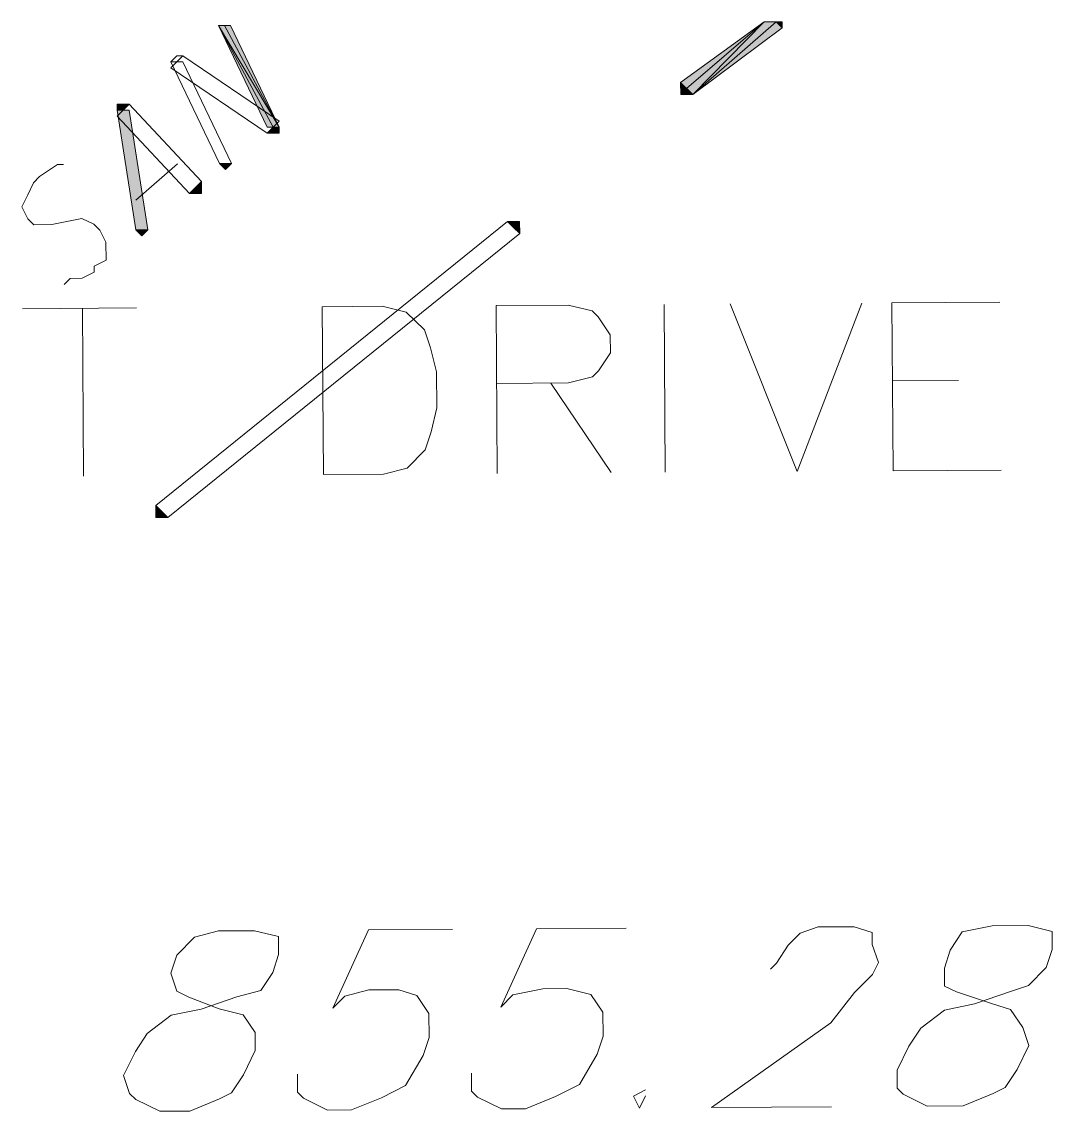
# Model space of a CAD drawing. Header units: inches. Extents: x -5728 to 15181, y 9834 to 15140.
# Drawn here: x 6480.4 to 6617.9, y 14847.9 to 14993.3 of the extents above; entities that cross this region are included whole.
import ezdxf

# ---------------------------------------------------------------- set-up
doc = ezdxf.new("R2010")
doc.units = ezdxf.units.IN
doc.header["$MEASUREMENT"] = 0
doc.linetypes.add('IMPORT-DASHEDX2 _4_', pattern=[0.1125, 0.075, -0.0375])
for name, color, linetype, lineweight in [('PDF_Geometry', 1, 'Continuous', 9), ('PDF_Solid Fills', 1, 'Continuous', 9), ('site plan converted for PDF_dwg', 1, 'Continuous', 9)]:
    doc.layers.add(name, color=color, linetype=linetype, lineweight=lineweight)

# ---------------------------------------------------------------- blocks, each defined once
blk = doc.blocks.new('site plan converted for PDF_dwg-1480341-SITE PLAN')
at = {"layer": 'PDF_Solid Fills'}
for points in [[(4403.32, 5100.2), (4404.12, 5100.2), (4396.92, 5113.8)], [(4404.12, 5100.2), (4404.92, 5100.2), (4396.92, 5113.8)], [(4404.92, 5100.2), (4397.72, 5113.8), (4396.92, 5113.8)], [(4404.92, 5100.2), (4398.52, 5113.8), (4397.72, 5113.8)], [(4459.32, 5105), (4469.72, 5113.8), (4458.52, 5105.8)], [(4460.12, 5104.2), (4469.72, 5113.8), (4459.32, 5105)], [(4460.12, 5104.2), (4471.32, 5113.8), (4469.72, 5113.8)], [(4460.12, 5104.2), (4472.12, 5113), (4471.32, 5113.8)], [(4472.12, 5113), (4471.32, 5113.8), (4472.12, 5113.8)], [(4458.52, 5104.2), (4458.52, 5105.8), (4460.12, 5104.2)], [(4383.32, 5102.6), (4383.32, 5103.4), (4384.92, 5103.4), (4384.12, 5102.6)], [(4385.72, 5086.6), (4387.32, 5086.6), (4384.92, 5102.6), (4383.32, 5102.6)], [(4403.32, 5099.4), (4404.92, 5099.4), (4404.92, 5100.2), (4404.12, 5100.2)], [(4392.92, 5091.4), (4394.52, 5093), (4394.52, 5091.4)], [(4436.92, 5085.8), (4435.32, 5087.4), (4436.92, 5087.4)], [(4388.12, 5048.2), (4388.12, 5049.8), (4389.72, 5048.2)]]:
    blk.add_hatch(color=147, dxfattribs=at).paths.add_polyline_path(points, flags=0)
at = {"layer": 'PDF_Solid Fills', "lineweight": 15}
for points in [[(4397.72, 5094.6), (4396.92, 5095.4), (4398.52, 5095.4)], [(4386.52, 5085.8), (4385.72, 5086.6), (4387.32, 5086.6)]]:
    blk.add_hatch(color=155, dxfattribs=at).paths.add_polyline_path(points, flags=0)
at = {"layer": 'PDF_Geometry', "color": 147}
for p, q in [((4469.72, 5113.8), (4458.52, 5105.8)), ((4472.12, 5113.8), (4472.12, 5113))]:
    blk.add_line(p, q, dxfattribs=at)
at = {"layer": 'PDF_Geometry', "color": 155, "lineweight": 15}
for p, q in [((4391.32, 5095.4), (4385.72, 5090.6)), ((4370.52, 5076.2), (4385.72, 5076.2)), ((4378.52, 5076.2), (4378.52, 5053.8)), ((4456.12, 5053.8), (4456.12, 5076.2)), ((4440.92, 5065.8), (4448.92, 5053.8)), ((4486.52, 5065.8), (4495.32, 5065.8))]:
    blk.add_line(p, q, dxfattribs=at)
at = {"layer": 'PDF_Geometry', "color": 147, "flags": 128}
for points in [[(4404.92, 5100.2), (4398.52, 5113.8), (4396.92, 5113.8), (4403.32, 5100.2), (4404.12, 5100.2), (4404.92, 5100.2), (4404.92, 5099.4), (4403.32, 5099.4)], [(4460.12, 5104.2), (4458.52, 5104.2), (4458.52, 5105.8), (4459.32, 5105), (4460.12, 5104.2), (4472.12, 5113), (4471.32, 5113.8)], [(4390.52, 5109), (4391.32, 5109.8), (4392.12, 5109.8)], [(4398.52, 5095.4), (4392.12, 5109), (4390.52, 5109), (4396.92, 5095.4), (4397.72, 5095.4), (4398.52, 5095.4), (4397.72, 5094.6), (4396.92, 5095.4)], [(4383.32, 5102.6), (4383.32, 5103.4), (4384.92, 5103.4), (4384.12, 5102.6), (4383.32, 5101.8), (4392.92, 5091.4), (4393.72, 5092.2), (4394.52, 5093), (4384.92, 5103.4)], [(4387.32, 5086.6), (4386.52, 5085.8), (4385.72, 5086.6), (4387.32, 5086.6), (4384.92, 5102.6), (4383.32, 5102.6), (4385.72, 5086.6)], [(4394.52, 5093), (4394.52, 5091.4), (4392.92, 5091.4)], [(4389.72, 5048.2), (4436.92, 5085.8), (4436.12, 5086.6), (4435.32, 5087.4), (4388.12, 5049.8), (4388.92, 5049), (4389.72, 5048.2), (4388.12, 5048.2), (4388.12, 5049.8)], [(4435.32, 5087.4), (4436.92, 5087.4), (4436.92, 5085.8)]]:
    blk.add_lwpolyline(points, dxfattribs=at)
blk.add_lwpolyline([(4391.32, 5109), (4390.52, 5108.2), (4403.32, 5099.4), (4404.12, 5100.2), (4404.92, 5101), (4392.12, 5109.8)], close=True, dxfattribs=at)
at = {"layer": 'PDF_Geometry', "color": 155, "lineweight": 15, "flags": 128}
for points in [[(4376.12, 5079.4), (4376.92, 5080.2), (4378.52, 5080.2), (4380.12, 5081), (4380.12, 5081.8), (4381.72, 5082.6), (4381.72, 5085), (4380.92, 5086.6), (4380.12, 5087.4), (4378.52, 5088.2), (4374.52, 5087.4), (4372.12, 5087.4), (4371.32, 5088.2), (4370.52, 5089.8), (4371.32, 5091.4), (4372.12, 5093), (4372.92, 5093.8), (4375.32, 5095.4), (4376.12, 5095.4)], [(4433.72, 5053.8), (4433.72, 5076.2), (4443.32, 5076.2), (4446.52, 5075.4), (4447.32, 5074.6), (4448.92, 5072.2), (4448.92, 5069.8), (4447.32, 5067.4), (4446.52, 5066.6), (4443.32, 5065.8), (4433.72, 5065.8)], [(4464.92, 5076.2), (4473.72, 5053.8), (4482.52, 5076.2)], [(4500.92, 5053.8), (4486.52, 5053.8), (4486.52, 5076.2), (4500.92, 5076.2)], [(4427.32, 4993), (4416.12, 4993), (4411.32, 4982.6), (4412.92, 4984.2), (4416.12, 4985), (4420.12, 4985), (4422.52, 4984.2), (4424.12, 4981.8), (4424.12, 4978.6), (4423.32, 4976.2), (4420.92, 4972.2), (4417.72, 4970.6), (4413.72, 4969), (4410.52, 4969), (4407.32, 4970.6), (4406.52, 4971.4), (4406.52, 4973.8)], [(4450.52, 4993), (4438.52, 4993), (4433.72, 4982.6), (4435.32, 4984.2), (4439.32, 4985), (4442.52, 4985), (4445.72, 4984.2), (4447.32, 4981.8), (4447.32, 4978.6), (4446.52, 4976.2), (4444.12, 4972.2), (4440.92, 4970.6), (4436.92, 4969), (4433.72, 4969), (4430.52, 4970.6), (4429.72, 4971.4), (4429.72, 4973.8)], [(4469.72, 4987.4), (4470.52, 4988.2), (4472.12, 4990.6), (4473.72, 4992.2), (4476.12, 4993), (4480.92, 4993), (4483.32, 4992.2), (4483.32, 4990.6), (4484.12, 4988.2), (4483.32, 4986.6), (4480.92, 4984.2), (4477.72, 4980.2), (4461.72, 4969), (4477.72, 4969)], [(4452.92, 4971.4), (4451.32, 4970.6), (4452.12, 4969), (4452.92, 4970.6)]]:
    blk.add_lwpolyline(points, dxfattribs=at)
for points in [[(4410.52, 5053.8), (4410.52, 5076.2), (4418.52, 5076.2), (4421.72, 5075.4), (4424.12, 5073), (4424.92, 5070.6), (4425.72, 5067.4), (4425.72, 5062.6), (4424.92, 5059.4), (4424.12, 5057), (4421.72, 5054.6), (4418.52, 5053.8)], [(4396.12, 4993), (4392.92, 4992.2), (4390.52, 4989.8), (4389.72, 4987.4), (4390.52, 4985), (4392.12, 4984.2), (4396.12, 4982.6), (4399.32, 4981.8), (4400.92, 4979.4), (4400.92, 4977), (4399.32, 4973.8), (4397.72, 4971.4), (4396.12, 4970.6), (4392.12, 4969), (4388.12, 4969), (4384.92, 4970.6), (4384.12, 4971.4), (4383.32, 4973.8), (4384.92, 4977), (4386.52, 4979.4), (4389.72, 4981.8), (4393.72, 4982.6), (4398.52, 4984.2), (4401.72, 4985), (4403.32, 4987.4), (4404.12, 4989.8), (4404.12, 4992.2), (4400.92, 4993)], [(4499.32, 4993), (4495.32, 4992.2), (4493.72, 4989.8), (4492.92, 4987.4), (4492.92, 4985), (4494.52, 4984.2), (4499.32, 4982.6), (4501.72, 4981.8), (4503.32, 4979.4), (4504.12, 4977), (4502.52, 4973.8), (4500.92, 4971.4), (4499.32, 4970.6), (4495.32, 4969), (4490.52, 4969), (4487.32, 4970.6), (4486.52, 4971.4), (4486.52, 4973.8), (4488.12, 4977), (4489.72, 4979.4), (4492.92, 4981.8), (4496.92, 4982.6), (4501.72, 4984.2), (4504.12, 4985), (4506.52, 4987.4), (4507.32, 4989.8), (4507.32, 4992.2), (4504.12, 4993)]]:
    blk.add_lwpolyline(points, close=True, dxfattribs=at)
at = {"layer": 'PDF_Solid Fills', "color": 147}
for p, q in [((4404.12, 5100.2), (4396.92, 5113.8)), ((4396.92, 5113.8), (4403.32, 5100.2)), ((4404.92, 5100.2), (4396.92, 5113.8)), ((4396.92, 5113.8), (4404.12, 5100.2)), ((4397.72, 5113.8), (4396.92, 5113.8)), ((4396.92, 5113.8), (4404.92, 5100.2)), ((4404.92, 5100.2), (4397.72, 5113.8)), ((4398.52, 5113.8), (4397.72, 5113.8)), ((4397.72, 5113.8), (4404.92, 5100.2)), ((4404.92, 5100.2), (4398.52, 5113.8)), ((4469.72, 5113.8), (4458.52, 5105.8)), ((4459.32, 5105), (4469.72, 5113.8)), ((4469.72, 5113.8), (4459.32, 5105)), ((4460.12, 5104.2), (4469.72, 5113.8)), ((4460.12, 5104.2), (4471.32, 5113.8)), ((4469.72, 5113.8), (4460.12, 5104.2)), ((4471.32, 5113.8), (4460.12, 5104.2)), ((4471.32, 5113.8), (4469.72, 5113.8)), ((4472.12, 5113), (4471.32, 5113.8)), ((4472.12, 5113), (4471.32, 5113.8)), ((4471.32, 5113.8), (4472.12, 5113.8)), ((4472.12, 5113.8), (4472.12, 5113)), ((4460.12, 5104.2), (4472.12, 5113)), ((4458.52, 5104.2), (4458.52, 5105.8)), ((4458.52, 5105.8), (4460.12, 5104.2)), ((4458.52, 5105.8), (4459.32, 5105)), ((4459.32, 5105), (4460.12, 5104.2)), ((4460.12, 5104.2), (4458.52, 5104.2)), ((4383.32, 5102.6), (4383.32, 5103.4)), ((4383.32, 5103.4), (4384.92, 5103.4)), ((4384.92, 5102.6), (4383.32, 5102.6)), ((4383.32, 5102.6), (4385.72, 5086.6)), ((4384.12, 5102.6), (4383.32, 5102.6)), ((4384.92, 5103.4), (4384.12, 5102.6)), ((4387.32, 5086.6), (4384.92, 5102.6)), ((4404.12, 5100.2), (4403.32, 5099.4)), ((4403.32, 5100.2), (4404.12, 5100.2)), ((4403.32, 5099.4), (4404.92, 5099.4)), ((4404.92, 5100.2), (4404.12, 5100.2)), ((4404.12, 5100.2), (4404.92, 5100.2)), ((4404.92, 5099.4), (4404.92, 5100.2)), ((4392.92, 5091.4), (4394.52, 5093)), ((4394.52, 5093), (4394.52, 5091.4)), ((4394.52, 5091.4), (4392.92, 5091.4)), ((4385.72, 5086.6), (4387.32, 5086.6)), ((4436.92, 5085.8), (4435.32, 5087.4)), ((4435.32, 5087.4), (4436.92, 5087.4)), ((4436.92, 5087.4), (4436.92, 5085.8)), ((4388.12, 5048.2), (4388.12, 5049.8)), ((4388.12, 5049.8), (4389.72, 5048.2)), ((4389.72, 5048.2), (4388.12, 5048.2))]:
    blk.add_line(p, q, dxfattribs=at)
at = {"layer": 'PDF_Solid Fills', "color": 155, "lineweight": 15}
for p, q in [((4397.72, 5094.6), (4396.92, 5095.4)), ((4396.92, 5095.4), (4398.52, 5095.4)), ((4398.52, 5095.4), (4397.72, 5094.6)), ((4386.52, 5085.8), (4385.72, 5086.6)), ((4385.72, 5086.6), (4387.32, 5086.6)), ((4387.32, 5086.6), (4386.52, 5085.8))]:
    blk.add_line(p, q, dxfattribs=at)

msp = doc.modelspace()

# ---------------------------------------------------------------- block references
at = {"layer": 'site plan converted for PDF_dwg', "color": 147, "linetype": 'IMPORT-DASHEDX2 _4_', "rotation": 0.383349167194431}
msp.add_blockref('site plan converted for PDF_dwg-1480341-SITE PLAN', (2144.04, 9849.68), dxfattribs=at)

doc.saveas('drawing.dxf')
